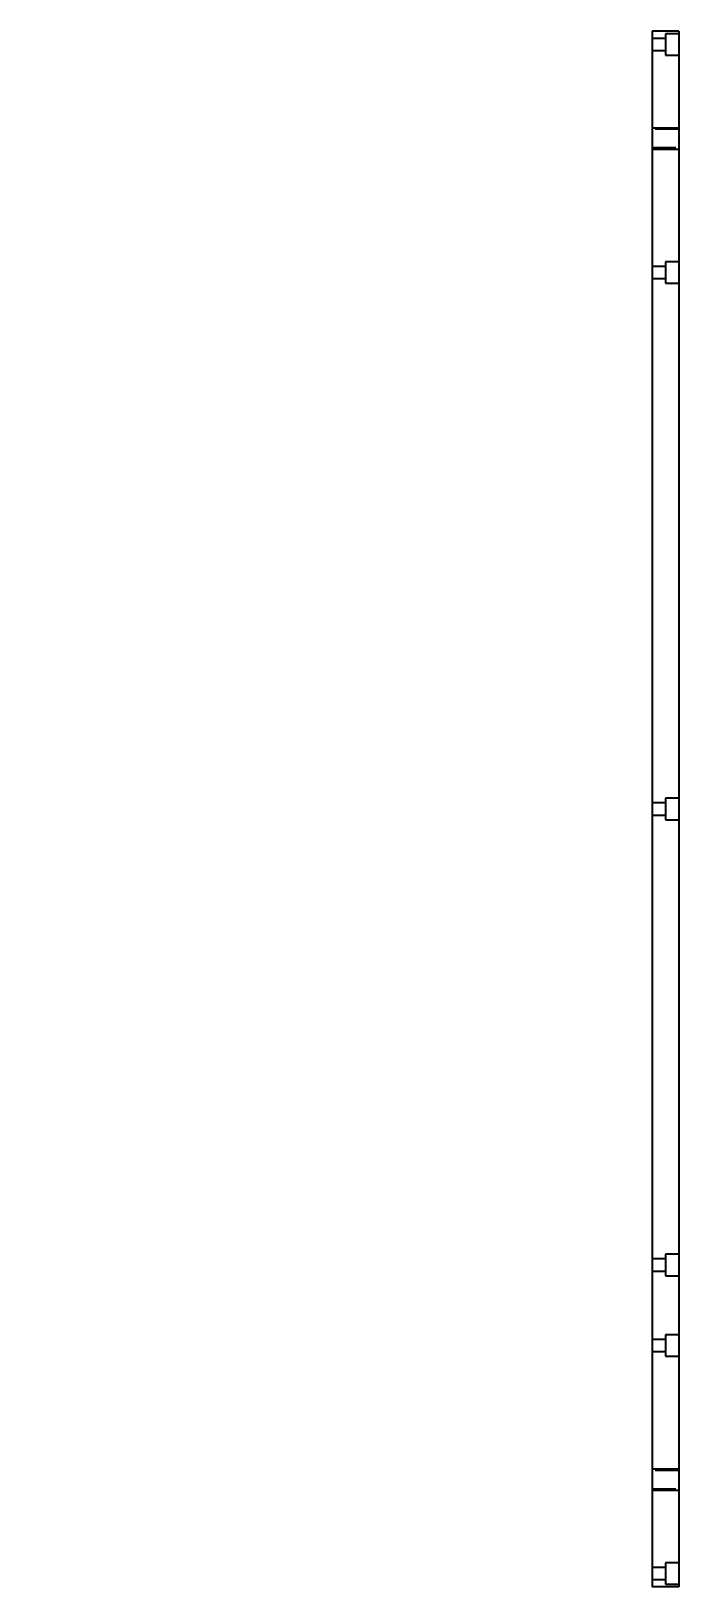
# Model space of a CAD drawing. Extents: x 2 to 292, y 3 to 207.
# Drawn here: x 178.5 to 212.9, y 79.2 to 162 of the extents above; entities that cross this region are included whole.
import ezdxf

# ---------------------------------------------------------------- set-up
doc = ezdxf.new("R2010")
doc.units = 0
doc.linetypes.add('SLD-实线', pattern=[0])
doc.linetypes.add('SLD-虚线', pattern=[1.905, 1.27, -0.635])
doc.layers.get('0').update_dxf_attribs({"linetype": 'CONTINUOUS'})
doc.layers.add('图框', color=7, linetype='SLD-实线')
doc.styles.add('SLDTEXTSTYLE0', font='TXT', dxfattribs={"width": 0.7, "bigfont": 'bigfont'})
doc.styles.add('SLDTEXTSTYLE10', font='TXT', dxfattribs={"width": 0.65})
doc.styles.add('SLDTEXTSTYLE2', font='TXT', dxfattribs={"width": 0.7})
doc.dimstyles.new('SLDDIMSTYLE2', dxfattribs={"dimtxt": 3.5, "dimasz": 4.08, "dimexe": 0, "dimexo": 0.0625, "dimgap": 0.875, "dimtad": 0, "dimtih": 1, "dimtoh": 1, "dimlfac": 7, "dimrnd": 1e-09, "dimzin": 4, "dimtxsty": 'SLDTEXTSTYLE2', "dimblk1": 'NONE', "dimsah": 1, "dimcen": 0, "dimazin": 3, "dimtfac": 1, "dimtmove": 0, "dimatfit": 3, "dimtolj": 1, "dimtzin": 12})

# ---------------------------------------------------------------- blocks, each defined once
blk = doc.blocks.new('SW_SYMBOL_HOLE_SPOT')
at = {"layer": '图框', "color": 0}
for p, q in [((0, 875), (0, 75)), ((1600, 75), (1600, 875)), ((0, 75), (1600, 75))]:
    blk.add_line(p, q, dxfattribs=at)
blk = doc.blocks.new('SW_SYMBOL_HOLE_DEPTH')
at = {"layer": '图框', "color": 0}
for p, q in [((0, 875), (800, 875)), ((400, 875), (400, 75)), ((100, 555), (400, 75)), ((700, 555), (400, 75))]:
    blk.add_line(p, q, dxfattribs=at)
blk = doc.blocks.new('_D_10')
at = {"layer": '图框', "color": 5}
for p, q in [((143.621, 92.297), (144.009, 91.784)), ((144.009, 91.784), (160.219, 70.304)), ((160.219, 70.304), (188.909, 70.304))]:
    blk.add_line(p, q, dxfattribs=at)
blk.add_solid([(144.009, 91.784), (146.061, 88.222), (146.872, 88.834)], dxfattribs=at)
at = {"layer": '图框', "color": 5, "xscale": 0.004511737089201878, "yscale": 0.004511737089201878, "zscale": 0.004511737089201878}
for name, p in [('SW_SYMBOL_HOLE_SPOT', (163.839, 65.117)), ('SW_SYMBOL_HOLE_DEPTH', (179.911, 65.117))]:
    blk.add_blockref(name, p, dxfattribs=at)
at = {"layer": '图框', "color": 5, "char_height": 3.5, "attachment_point": 1}
for s, insert, style in [('32 x', (161.806, 74.123), 'SLDTEXTSTYLE10'), ('%%c', (169.472, 74.138), 'SLDTEXTSTYLE2'), ('4.50 贯\\M+190FA', (174.899, 74.123), 'SLDTEXTSTYLE0'), ('%%c', (171.202, 69.123), 'SLDTEXTSTYLE2'), ('8', (176.629, 69.108), 'SLDTEXTSTYLE2'), ('5', (185.121, 69.108), 'SLDTEXTSTYLE2')]:
    blk.add_mtext(s, dxfattribs=dict(at, insert=insert, style=style))
blk = doc.blocks.new('_NONE')

msp = doc.modelspace()

# ---------------------------------------------------------------- linework, layer by layer
at = {"color": 7, "linetype": 'SLD-实线'}
for p, q in [((212.9452, 162.0409), (211.5166, 162.0409)), ((211.5166, 162.0409), (211.5166, 79.1837)), ((212.9452, 162.0409), (212.9452, 79.1837)), ((211.5166, 156.898), (212.9452, 156.898)), ((211.5166, 156.898), (212.9452, 156.898)), ((211.5166, 155.7551), (212.9452, 155.7551)), ((211.5166, 155.7551), (212.9452, 155.7551)), ((211.5166, 85.4694), (212.9452, 85.4694)), ((211.5166, 85.4694), (212.9452, 85.4694)), ((211.5166, 84.3266), (212.9452, 84.3266)), ((211.5166, 84.3266), (212.9452, 84.3266)), ((212.9452, 79.1837), (211.5166, 79.1837))]:
    msp.add_line(p, q, dxfattribs=at)
at = {"color": 7, "linetype": 'SLD-虚线'}
for p, q in [((212.2309, 161.648), (211.5166, 161.648)), ((212.2309, 161.898), (212.2309, 160.7551)), ((212.9452, 161.898), (212.2309, 161.898)), ((211.5166, 161.0052), (212.2309, 161.0052)), ((212.2309, 160.7551), (212.9452, 160.7551)), ((212.9452, 156.8123), (211.5166, 156.8123)), ((211.5166, 155.8409), (212.9452, 155.8409)), ((212.2309, 149.5051), (211.5166, 149.5051)), ((212.2309, 149.7551), (212.2309, 148.6123)), ((212.9452, 149.7551), (212.2309, 149.7551)), ((211.5166, 148.8623), (212.2309, 148.8623)), ((212.2309, 148.6123), (212.9452, 148.6123)), ((212.2309, 121.1837), (212.2309, 120.0409)), ((212.9452, 121.1837), (212.2309, 121.1837)), ((212.2309, 120.9337), (211.5166, 120.9337)), ((211.5166, 120.2909), (212.2309, 120.2909)), ((212.2309, 120.0409), (212.9452, 120.0409)), ((212.2309, 96.648), (211.5166, 96.648)), ((212.2309, 96.898), (212.2309, 95.7551)), ((212.9452, 96.898), (212.2309, 96.898)), ((211.5166, 96.0051), (212.2309, 96.0051)), ((212.2309, 95.7551), (212.9452, 95.7551)), ((212.2309, 92.3623), (211.5166, 92.3623)), ((212.2309, 92.6123), (212.2309, 91.4694)), ((212.9452, 92.6123), (212.2309, 92.6123)), ((211.5166, 91.7194), (212.2309, 91.7194)), ((212.2309, 91.4694), (212.9452, 91.4694)), ((212.9452, 85.3837), (211.5166, 85.3837)), ((211.5166, 84.4123), (212.9452, 84.4123)), ((212.2309, 80.4694), (212.2309, 79.3266)), ((212.9452, 80.4694), (212.2309, 80.4694)), ((212.2309, 80.2194), (211.5166, 80.2194)), ((211.5166, 79.5766), (212.2309, 79.5766)), ((212.2309, 79.3266), (212.9452, 79.3266))]:
    msp.add_line(p, q, dxfattribs=at)

# ---------------------------------------------------------------- dimensions: what is measured, and where the dimension line sits
at = {"layer": '图框', "color": 5}
dim = msp.add_diameter_dim_2p(p1=(143.6213, 92.2974), p2=(144.0085, 91.7843), text='32 x <> 贯穿\\P{\\fGDT;v}%%c 8 {\\fGDT;x} 5\\P', dimstyle='SLDDIMSTYLE2', dxfattribs=at)
dim.commit()
dim.dimension.update_dxf_attribs({"geometry": '_D_10', "text_midpoint": (175.3575, 69.6112), "dimtype": 163})

doc.saveas('drawing.dxf')
